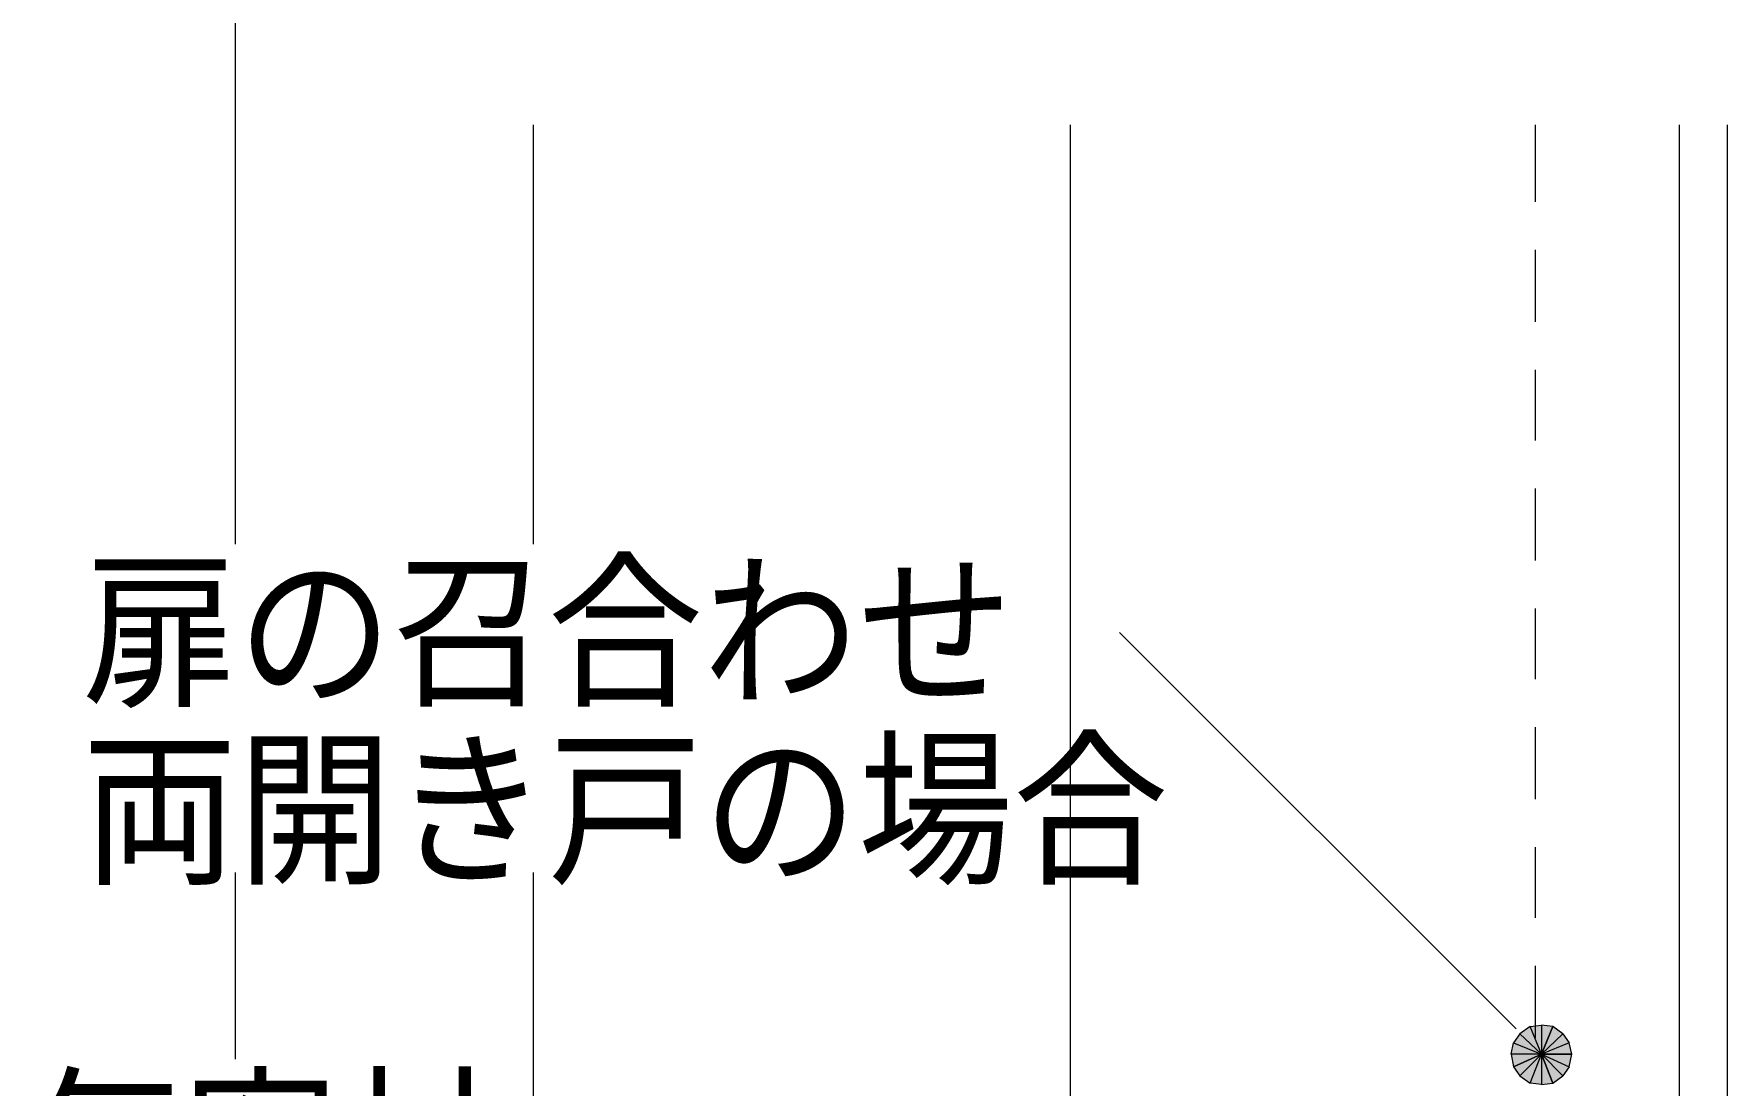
# Model space of a CAD drawing. Header units: millimetres. Extents: x 0 to 420, y 0 to 297.
# Drawn here: x 308.31 to 336.68, y 201.56 to 219.18 of the extents above; entities that cross this region are included whole.
import ezdxf
from ezdxf.enums import TextEntityAlignment as Align

# ---------------------------------------------------------------- set-up
doc = ezdxf.new("R2010")
doc.units = ezdxf.units.MM
doc.styles.add('kst32b', font='NotoSansJP-Variable.ttf')

msp = doc.modelspace()

# ---------------------------------------------------------------- hatches: boundary and pattern name
h = msp.add_hatch(color=7)
h.paths.add_polyline_path([(333.756, 202.544), (333.566, 202.565), (333.566, 202.078), (333.756, 202.544)])
h.paths.add_polyline_path([(333.566, 202.565), (333.566, 202.078), (333.375, 202.544), (333.566, 202.565)])
h.paths.add_polyline_path([(333.566, 202.078), (333.375, 202.544), (333.206, 202.417), (333.566, 202.078)])
h = msp.add_hatch(color=7)
h.paths.add_polyline_path([(333.206, 202.417), (333.1, 202.269), (333.566, 202.078), (333.206, 202.417)])
h.paths.add_polyline_path([(333.1, 202.269), (333.566, 202.078), (333.057, 202.078), (333.1, 202.269)])
h.paths.add_polyline_path([(333.566, 202.078), (333.057, 202.078), (333.1, 201.866), (333.566, 202.078)])
h = msp.add_hatch(color=7)
h.paths.add_polyline_path([(334.073, 202.078), (334.031, 202.269), (333.566, 202.078), (334.073, 202.078)])
h.paths.add_polyline_path([(334.031, 202.269), (333.566, 202.078), (333.925, 202.417), (334.031, 202.269)])
h.paths.add_polyline_path([(333.566, 202.078), (333.925, 202.417), (333.756, 202.544), (333.566, 202.078)])
msp.add_hatch(color=7).paths.add_polyline_path([(333.1, 201.866), (333.206, 201.718), (333.566, 202.078), (333.1, 201.866)])
h = msp.add_hatch(color=7)
h.paths.add_polyline_path([(333.206, 201.718), (333.375, 201.591), (333.566, 202.078), (333.206, 201.718)])
h.paths.add_polyline_path([(333.375, 201.591), (333.566, 202.078), (333.566, 201.57), (333.375, 201.591)])
h.paths.add_polyline_path([(333.566, 202.078), (333.566, 201.57), (333.756, 201.591), (333.566, 202.078)])
h = msp.add_hatch(color=7)
h.paths.add_polyline_path([(333.756, 201.591), (333.925, 201.718), (333.566, 202.078), (333.756, 201.591)])
h.paths.add_polyline_path([(333.925, 201.718), (333.566, 202.078), (334.031, 201.866), (333.925, 201.718)])
h.paths.add_polyline_path([(333.566, 202.078), (334.031, 201.866), (334.073, 202.078), (333.566, 202.078)])

# ---------------------------------------------------------------- linework, layer by layer
at = {"lineweight": 13}
for points in [[(311.679, 222.991), (311.679, 210.629)], [(316.675, 217.657), (316.675, 210.629)], [(325.67, 217.657), (325.67, 185.653)], [(333.46, 217.657), (333.46, 216.366)], [(335.873, 217.657), (335.873, 185.166)], [(336.677, 217.657), (336.677, 184.171)], [(333.46, 215.561), (333.46, 214.355)], [(333.46, 213.55), (333.46, 212.365)], [(333.46, 211.561), (333.46, 210.354)], [(333.46, 209.55), (333.46, 208.365)], [(333.142, 202.501), (326.496, 209.148)], [(333.46, 207.56), (333.46, 206.354)], [(333.46, 205.549), (333.46, 204.364)], [(311.679, 205.126), (311.679, 201.994)], [(316.675, 205.126), (316.675, 188.426)], [(333.46, 203.56), (333.46, 202.353)]]:
    msp.add_lwpolyline(points, dxfattribs=at)
at = {"lineweight": 0}
for points in [[(333.566, 202.565), (333.566, 202.078), (333.375, 202.544)], [(333.756, 202.544), (333.566, 202.565), (333.566, 202.078)], [(333.206, 202.417), (333.1, 202.269), (333.566, 202.078)], [(333.566, 202.078), (333.375, 202.544), (333.206, 202.417)], [(333.566, 202.078), (333.925, 202.417), (333.756, 202.544)], [(334.031, 202.269), (333.566, 202.078), (333.925, 202.417)], [(333.1, 202.269), (333.566, 202.078), (333.057, 202.078)], [(333.566, 202.078), (333.057, 202.078), (333.1, 201.866)], [(333.1, 201.866), (333.206, 201.718), (333.566, 202.078)], [(333.206, 201.718), (333.375, 201.591), (333.566, 202.078)], [(333.375, 201.591), (333.566, 202.078), (333.566, 201.57)], [(334.073, 202.078), (334.031, 202.269), (333.566, 202.078)], [(333.566, 202.078), (333.566, 201.57), (333.756, 201.591)], [(333.756, 201.591), (333.925, 201.718), (333.566, 202.078)], [(333.925, 201.718), (333.566, 202.078), (334.031, 201.866)], [(333.566, 202.078), (334.031, 201.866), (334.073, 202.078)]]:
    msp.add_lwpolyline(points, close=True, dxfattribs=at)

# ---------------------------------------------------------------- texts
at = {"style": 'kst32b'}
for s, p, p2 in [('扉の召合わせ', (309.118, 208.132), (324.711, 208.132)), ('両開き戸の場合', (309.118, 205.147), (327.31, 205.147)), ('気密材', (308.208, 199.496), (316.005, 199.496))]:
    msp.add_text(s, height=2.0791, dxfattribs=at).set_placement(p, p2, align=Align.FIT)

doc.saveas('drawing.dxf')
